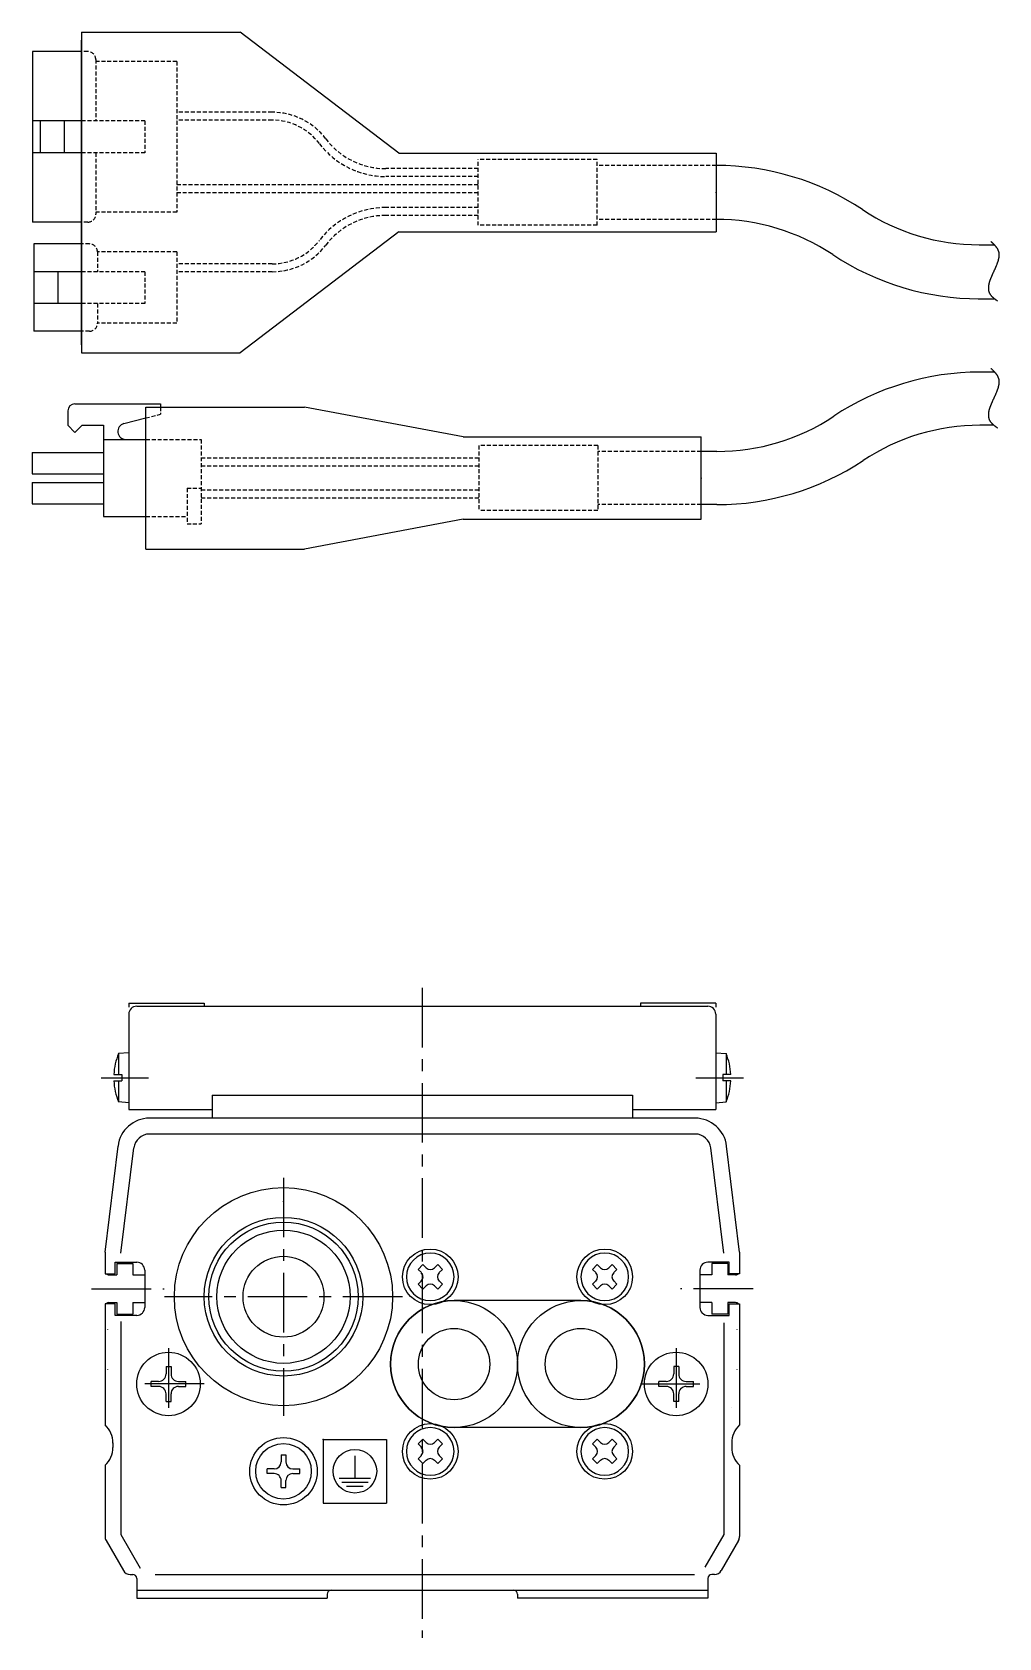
# Model space of a CAD drawing. Extents: x -644 to 949, y 138 to 558.
# Drawn here: x -643.9 to -522, y 332.6 to 534.9 of the extents above; entities that cross this region are included whole.
import ezdxf

# ---------------------------------------------------------------- set-up
doc = ezdxf.new("R2010")
doc.units = 0
for name, pattern in [('CENTER', [12, 7.5, -1.5, 1.5, -1.5]), ('CONTINOUS', [0]), ('DASHED', [0.75, 0.5, -0.25])]:
    doc.linetypes.add(name, pattern=pattern)
doc.layers.get('0').update_dxf_attribs({"linetype": 'CONTINUOUS'})
doc.layers.add('CENTER', color=1, linetype='CENTER')

# ---------------------------------------------------------------- blocks, each defined once
blk = doc.blocks.new('DTL0003')
at = {"color": 0, "linetype": 'CONTINUOUS'}
for p, q in [((0, 0), (0, -8)), ((0, 0), (8, 0)), ((8, 0), (8, -8)), ((4, -2.07), (4, -4.87)), ((2.03, -4.87), (5.97, -4.87)), ((2.34, -5.37), (5.66, -5.37)), ((2.94, -5.87), (5.06, -5.87)), ((0, -8), (8, -8))]:
    blk.add_line(p, q, dxfattribs=at)
blk.add_circle((4, -4), 2.75, dxfattribs=at)
at = {"color": 0}
blk.add_point((0, 0), dxfattribs=at)
blk = doc.blocks.new('DTL0004')
at = {"color": 0, "linetype": 'CONTINUOUS'}
for radius in [13.75, 10, 9.4, 8.4, 5.1]:
    blk.add_circle((0, 0), radius, dxfattribs=at)
at = {"color": 0}
for p in [(0, 12), (0, 0)]:
    blk.add_point(p, dxfattribs=at)

msp = doc.modelspace()

# ---------------------------------------------------------------- linework, layer by layer
at = {"color": 0, "linetype": 'CONTINUOUS'}
for p, q in [((-637.67, 534.93), (-617.67, 534.93)), ((-637.67, 534.93), (-637.67, 494.53)), ((-597.67, 519.68), (-617.67, 534.93)), ((-637.67, 495.53), (-637.67, 533.93)), ((-597.67, 519.68), (-557.67, 519.68)), ((-557.67, 519.68), (-557.67, 509.78)), ((-597.67, 509.78), (-617.67, 494.53)), ((-597.67, 509.78), (-557.67, 509.78)), ((-637.67, 494.53), (-617.67, 494.53)), ((-629.57, 487.68), (-609.57, 487.68)), ((-629.57, 469.78), (-629.57, 487.68)), ((-589.57, 483.93), (-609.57, 487.68)), ((-589.57, 483.93), (-559.57, 483.93)), ((-559.57, 473.53), (-559.57, 483.93)), ((-589.57, 473.53), (-609.57, 469.78)), ((-589.57, 473.53), (-559.57, 473.53)), ((-629.57, 469.78), (-609.57, 469.78))]:
    msp.add_line(p, q, dxfattribs=at)
at = {"color": 7, "linetype": 'CONTINOUS'}
for p, q in [((-637.67, 532.48), (-643.87, 532.48)), ((-643.87, 532.48), (-643.87, 510.98)), ((-637.67, 523.73), (-643.87, 523.73)), ((-642.87, 523.73), (-642.87, 519.73)), ((-639.87, 523.73), (-639.87, 519.73)), ((-637.67, 519.73), (-643.87, 519.73)), ((-637.67, 510.98), (-643.87, 510.98)), ((-643.67, 508.23), (-643.67, 497.23)), ((-637.67, 508.23), (-643.67, 508.23)), ((-524.51, 508.13), (-522.6, 508.13)), ((-637.67, 504.73), (-643.67, 504.73)), ((-640.67, 504.73), (-640.67, 500.73)), ((-637.67, 500.73), (-643.67, 500.73)), ((-524.63, 501.33), (-522.58, 501.33)), ((-637.67, 497.23), (-643.67, 497.23)), ((-522.56, 492.08), (-524.41, 492.08)), ((-638.5, 488.09), (-627.7, 488.09)), ((-627.7, 488.09), (-627.7, 487.68)), ((-639.4, 487.19), (-639.4, 485.39)), ((-632.34, 485.59), (-629.57, 486.3)), ((-638.5, 484.49), (-639.4, 485.39)), ((-638.5, 484.49), (-637.6, 485.39)), ((-637.6, 485.39), (-634.9, 485.39)), ((-634.9, 485.39), (-634.9, 473.87)), ((-522.64, 485.38), (-524.41, 485.38)), ((-643.9, 481.97), (-643.9, 479.27)), ((-643.9, 481.97), (-634.9, 481.97)), ((-634.9, 483.59), (-629.57, 483.59)), ((-557.57, 482.08), (-559.57, 482.08)), ((-643.9, 479.27), (-634.9, 479.27)), ((-643.9, 478.19), (-634.9, 478.19)), ((-643.9, 478.19), (-643.9, 475.49)), ((-643.9, 475.49), (-634.9, 475.49)), ((-634.9, 473.87), (-629.57, 473.87)), ((-557.57, 475.38), (-559.57, 475.38)), ((-631.71, 412.56), (-622.21, 412.56)), ((-631.71, 412.56), (-631.71, 412.06)), ((-631.71, 411.16), (-631.71, 399.16)), ((-630.71, 412.16), (-558.71, 412.16)), ((-622.21, 412.56), (-622.21, 412.16)), ((-567.21, 412.56), (-567.21, 412.16)), ((-557.71, 412.56), (-567.21, 412.56)), ((-557.71, 412.56), (-557.71, 412.06)), ((-557.71, 411.16), (-557.71, 399.16)), ((-631.71, 406.31), (-633.01, 406.2)), ((-633.01, 406.2), (-633.01, 403.56)), ((-631.71, 406.31), (-631.71, 400.01)), ((-557.71, 406.31), (-557.71, 400.01)), ((-557.71, 406.31), (-556.41, 406.2)), ((-556.41, 406.2), (-556.41, 403.56)), ((-633.6, 403.56), (-632.61, 403.56)), ((-633.6, 402.76), (-632.61, 402.76)), ((-633.01, 402.76), (-633.01, 400.12)), ((-632.61, 403.56), (-632.61, 402.76)), ((-555.82, 403.56), (-556.81, 403.56)), ((-556.81, 403.56), (-556.81, 402.76)), ((-555.82, 402.76), (-556.81, 402.76)), ((-556.41, 402.76), (-556.41, 400.12)), ((-621.21, 400.96), (-621.21, 398.06)), ((-621.21, 400.96), (-568.21, 400.96)), ((-568.21, 400.96), (-568.21, 398.06)), ((-631.71, 400.01), (-633.01, 400.12)), ((-631.71, 399.16), (-621.21, 399.16)), ((-568.21, 399.16), (-557.71, 399.16)), ((-557.71, 400.01), (-556.41, 400.12)), ((-560.32, 398.06), (-629.1, 398.06)), ((-560.32, 396.06), (-629.1, 396.06)), ((-634.71, 381.18), (-633.07, 394.55)), ((-632.71, 381.05), (-631.08, 394.3)), ((-556.71, 381.05), (-558.34, 394.3)), ((-554.71, 381.18), (-556.35, 394.55)), ((-634.71, 381.18), (-634.71, 378.46)), ((-554.71, 381.18), (-554.71, 378.46)), ((-634.71, 378.46), (-633.41, 378.46)), ((-633.41, 378.46), (-633.41, 379.91)), ((-633.41, 379.91), (-630.71, 379.91)), ((-633.21, 379.76), (-631.21, 379.76)), ((-633.21, 379.76), (-633.21, 378.31)), ((-631.21, 379.76), (-631.21, 378.31)), ((-629.71, 378.91), (-629.71, 374.21)), ((-594.65, 379.6), (-595.25, 379)), ((-595.25, 379), (-594.83, 378.59)), ((-594.23, 379.19), (-594.65, 379.6)), ((-592.77, 379.6), (-593.18, 379.19)), ((-592.17, 379), (-592.77, 379.6)), ((-592.58, 378.59), (-592.17, 379)), ((-572.65, 379.6), (-573.25, 379)), ((-573.25, 379), (-572.83, 378.59)), ((-572.23, 379.19), (-572.65, 379.6)), ((-570.77, 379.6), (-571.18, 379.19)), ((-570.17, 379), (-570.77, 379.6)), ((-570.58, 378.59), (-570.17, 379)), ((-559.71, 378.91), (-559.71, 374.21)), ((-556.01, 379.91), (-558.71, 379.91)), ((-556.21, 379.76), (-558.21, 379.76)), ((-558.21, 379.76), (-558.21, 378.31)), ((-556.21, 379.76), (-556.21, 378.31)), ((-556.01, 378.46), (-556.01, 379.91)), ((-554.71, 378.46), (-556.01, 378.46)), ((-634.21, 378.31), (-633.21, 378.31)), ((-631.21, 378.31), (-629.71, 378.31)), ((-629.71, 378.31), (-629.71, 374.81)), ((-594.83, 377.54), (-595.25, 377.12)), ((-595.25, 377.12), (-594.65, 376.52)), ((-594.65, 376.52), (-594.23, 376.94)), ((-593.18, 376.94), (-592.77, 376.52)), ((-592.77, 376.52), (-592.17, 377.12)), ((-592.17, 377.12), (-592.58, 377.54)), ((-572.83, 377.54), (-573.25, 377.12)), ((-573.25, 377.12), (-572.65, 376.52)), ((-572.65, 376.52), (-572.23, 376.94)), ((-571.18, 376.94), (-570.77, 376.52)), ((-570.77, 376.52), (-570.17, 377.12)), ((-570.17, 377.12), (-570.58, 377.54)), ((-558.21, 378.31), (-559.71, 378.31)), ((-559.71, 378.31), (-559.71, 374.81)), ((-555.21, 378.31), (-556.21, 378.31)), ((-634.71, 374.66), (-634.71, 359.4)), ((-633.41, 374.66), (-634.71, 374.66)), ((-634.21, 374.81), (-633.21, 374.81)), ((-633.41, 373.21), (-633.41, 374.66)), ((-633.21, 374.81), (-633.21, 373.36)), ((-631.21, 374.81), (-629.71, 374.81)), ((-631.21, 374.81), (-631.21, 373.36)), ((-574.71, 375.06), (-590.71, 375.06)), ((-558.21, 374.81), (-559.71, 374.81)), ((-558.21, 374.81), (-558.21, 373.36)), ((-555.21, 374.81), (-556.21, 374.81)), ((-556.21, 374.81), (-556.21, 373.36)), ((-556.01, 373.21), (-556.01, 374.66)), ((-556.01, 374.66), (-554.71, 374.66)), ((-554.71, 374.66), (-554.71, 359.4)), ((-630.71, 373.21), (-633.41, 373.21)), ((-633.21, 373.36), (-631.21, 373.36)), ((-632.71, 372.43), (-632.71, 345.6)), ((-558.71, 373.21), (-556.01, 373.21)), ((-556.21, 373.36), (-558.21, 373.36)), ((-556.71, 372.28), (-556.71, 345.6)), ((-627.02, 366.76), (-627.02, 365.82)), ((-627.02, 366.76), (-626.39, 366.76)), ((-626.39, 366.76), (-626.39, 365.82)), ((-562.39, 366.76), (-563.02, 366.76)), ((-563.02, 366.76), (-563.02, 365.82)), ((-562.39, 366.76), (-562.39, 365.82)), ((-628.91, 364.25), (-628.91, 364.88)), ((-627.96, 364.88), (-628.91, 364.88)), ((-625.45, 364.88), (-624.51, 364.88)), ((-624.51, 364.25), (-624.51, 364.88)), ((-564.91, 364.25), (-564.91, 364.88)), ((-563.96, 364.88), (-564.91, 364.88)), ((-561.45, 364.88), (-560.51, 364.88)), ((-560.51, 364.25), (-560.51, 364.88)), ((-627.96, 364.25), (-628.91, 364.25)), ((-627.02, 362.36), (-627.02, 363.31)), ((-627.02, 362.36), (-626.39, 362.36)), ((-626.39, 362.36), (-626.39, 363.31)), ((-625.45, 364.25), (-624.51, 364.25)), ((-563.96, 364.25), (-564.91, 364.25)), ((-563.02, 362.36), (-563.02, 363.31)), ((-562.39, 362.36), (-563.02, 362.36)), ((-562.39, 362.36), (-562.39, 363.31)), ((-561.45, 364.25), (-560.51, 364.25)), ((-555.71, 361.56), (-555.71, 361.56)), ((-574.71, 359.06), (-590.71, 359.06)), ((-633.71, 357.16), (-633.71, 356.56)), ((-594.65, 357.6), (-595.25, 357)), ((-595.25, 357), (-594.83, 356.59)), ((-594.23, 357.19), (-594.65, 357.6)), ((-592.77, 357.6), (-593.18, 357.19)), ((-592.17, 357), (-592.77, 357.6)), ((-592.58, 356.59), (-592.17, 357)), ((-572.65, 357.6), (-573.25, 357)), ((-573.25, 357), (-572.83, 356.59)), ((-572.23, 357.19), (-572.65, 357.6)), ((-570.77, 357.6), (-571.18, 357.19)), ((-570.17, 357), (-570.77, 357.6)), ((-570.58, 356.59), (-570.17, 357)), ((-555.71, 357.16), (-555.71, 356.56)), ((-634.71, 354.33), (-634.71, 345.33)), ((-612.5, 355.61), (-612.5, 354.73)), ((-612.5, 355.61), (-611.92, 355.61)), ((-611.92, 355.61), (-611.92, 354.73)), ((-594.83, 355.54), (-595.25, 355.12)), ((-595.25, 355.12), (-594.65, 354.52)), ((-594.65, 354.52), (-594.23, 354.94)), ((-593.18, 354.94), (-592.77, 354.52)), ((-592.77, 354.52), (-592.17, 355.12)), ((-592.17, 355.12), (-592.58, 355.54)), ((-572.83, 355.54), (-573.25, 355.12)), ((-573.25, 355.12), (-572.65, 354.52)), ((-572.65, 354.52), (-572.23, 354.94)), ((-571.18, 354.94), (-570.77, 354.52)), ((-570.77, 354.52), (-570.17, 355.12)), ((-570.17, 355.12), (-570.58, 355.54)), ((-554.71, 354.33), (-554.71, 345.33)), ((-614.26, 353.27), (-614.26, 353.85)), ((-613.38, 353.85), (-614.26, 353.85)), ((-613.38, 353.27), (-614.26, 353.27)), ((-612.5, 351.51), (-612.5, 352.39)), ((-611.92, 351.51), (-611.92, 352.39)), ((-611.04, 353.85), (-610.16, 353.85)), ((-611.04, 353.27), (-610.16, 353.27)), ((-610.16, 353.27), (-610.16, 353.85)), ((-612.5, 351.51), (-611.92, 351.51)), ((-634.58, 344.83), (-632.4, 341.06)), ((-632.71, 345.6), (-630.26, 341.35)), ((-556.71, 345.6), (-559.09, 341.48)), ((-554.84, 344.83), (-557.02, 341.06)), ((-631.53, 340.56), (-631.21, 340.56)), ((-631.29, 340.56), (-631.21, 340.56)), ((-630.71, 340.06), (-630.71, 337.56)), ((-628.39, 340.56), (-560.39, 340.56)), ((-558.71, 340.06), (-558.71, 337.56)), ((-558.13, 340.56), (-558.21, 340.56)), ((-557.88, 340.56), (-558.21, 340.56)), ((-630.71, 338.56), (-558.71, 338.56)), ((-606.71, 338.06), (-606.71, 337.56)), ((-582.71, 338.06), (-582.71, 337.56)), ((-630.71, 337.56), (-606.71, 337.56)), ((-558.71, 337.56), (-582.71, 337.56))]:
    msp.add_line(p, q, dxfattribs=at)
at = {"color": 3, "linetype": 'DASHED'}
for p, q in [((-636.87, 532.48), (-637.67, 532.48)), ((-635.87, 531.48), (-635.87, 523.73)), ((-625.67, 531.23), (-635.87, 531.23)), ((-625.67, 531.23), (-625.67, 512.23)), ((-613.64, 524.83), (-625.67, 524.83)), ((-629.67, 523.73), (-637.67, 523.73)), ((-629.67, 523.73), (-629.67, 519.73)), ((-613.64, 523.83), (-625.67, 523.83)), ((-629.67, 519.73), (-637.67, 519.73)), ((-635.87, 519.73), (-635.87, 511.98)), ((-572.67, 518.88), (-587.67, 518.88)), ((-587.67, 510.58), (-587.67, 518.88)), ((-572.67, 510.58), (-572.67, 518.88)), ((-557.67, 518.13), (-572.67, 518.13)), ((-587.67, 517.73), (-599.32, 517.73)), ((-587.67, 516.73), (-599.32, 516.73)), ((-625.67, 515.73), (-587.67, 515.73)), ((-625.67, 514.73), (-587.67, 514.73)), ((-625.67, 512.23), (-635.87, 512.23)), ((-587.67, 512.83), (-599.32, 512.83)), ((-636.87, 510.98), (-637.67, 510.98)), ((-587.67, 511.83), (-599.32, 511.83)), ((-572.67, 510.58), (-587.67, 510.58)), ((-557.67, 511.33), (-572.67, 511.33)), ((-636.67, 508.23), (-637.67, 508.23)), ((-635.67, 507.23), (-635.67, 504.73)), ((-625.67, 507.23), (-635.67, 507.23)), ((-625.67, 507.23), (-625.67, 498.23)), ((-629.67, 504.73), (-637.67, 504.73)), ((-629.67, 504.73), (-629.67, 500.73)), ((-613.64, 505.73), (-625.67, 505.73)), ((-613.64, 504.73), (-625.67, 504.73)), ((-629.67, 500.73), (-637.67, 500.73)), ((-635.67, 500.73), (-635.67, 498.23)), ((-625.67, 498.23), (-635.67, 498.23)), ((-636.67, 497.23), (-637.67, 497.23)), ((-629.57, 486.3), (-627.7, 486.78)), ((-627.7, 487.68), (-627.7, 486.78)), ((-629.57, 483.59), (-622.57, 483.59)), ((-622.57, 483.59), (-622.57, 472.97)), ((-587.57, 482.83), (-587.57, 474.63)), ((-572.57, 482.83), (-587.57, 482.83)), ((-572.57, 482.83), (-572.57, 474.63)), ((-559.57, 482.08), (-572.57, 482.08)), ((-587.57, 481.23), (-622.57, 481.23)), ((-587.57, 480.23), (-622.57, 480.23)), ((-624.37, 477.47), (-622.57, 477.47)), ((-624.37, 477.47), (-624.37, 472.97)), ((-622.57, 477.23), (-587.57, 477.23)), ((-622.57, 476.23), (-587.57, 476.23)), ((-629.57, 473.87), (-624.37, 473.87)), ((-572.57, 474.63), (-587.57, 474.63)), ((-559.57, 475.38), (-572.57, 475.38)), ((-624.37, 472.97), (-622.57, 472.97))]:
    msp.add_line(p, q, dxfattribs=at)
at = {"color": 7}
for points in [[(-523.02, 508.55, 0), (-522.99, 508.52, 0), (-522.96, 508.49, 0), (-522.93, 508.46, 0), (-522.9, 508.43, 0), (-522.86, 508.39, 0), (-522.83, 508.36, 0), (-522.8, 508.33, 0), (-522.77, 508.3, 0), (-522.73, 508.27, 0), (-522.7, 508.24, 0), (-522.67, 508.2, 0), (-522.64, 508.17, 0), (-522.61, 508.14, 0), (-522.58, 508.11, 0), (-522.55, 508.07, 0), (-522.52, 508.04, 0), (-522.49, 508, 0), (-522.46, 507.97, 0), (-522.43, 507.93, 0), (-522.4, 507.9, 0), (-522.38, 507.87, 0), (-522.35, 507.83, 0), (-522.33, 507.79, 0), (-522.3, 507.76, 0), (-522.28, 507.72, 0), (-522.25, 507.69, 0), (-522.23, 507.65, 0), (-522.21, 507.61, 0), (-522.19, 507.57, 0), (-522.17, 507.54, 0), (-522.16, 507.5, 0), (-522.14, 507.46, 0), (-522.12, 507.42, 0), (-522.11, 507.38, 0), (-522.1, 507.35, 0), (-522.08, 507.31, 0), (-522.07, 507.27, 0), (-522.06, 507.23, 0), (-522.05, 507.19, 0), (-522.05, 507.15, 0), (-522.04, 507.11, 0), (-522.03, 507.07, 0), (-522.03, 507.02, 0), (-522.03, 506.98, 0), (-522.02, 506.94, 0), (-522.02, 506.9, 0), (-522.02, 506.86, 0), (-522.02, 506.82, 0), (-522.02, 506.78, 0), (-522.02, 506.73, 0), (-522.03, 506.69, 0), (-522.03, 506.65, 0), (-522.04, 506.61, 0), (-522.04, 506.56, 0), (-522.05, 506.52, 0), (-522.05, 506.48, 0), (-522.06, 506.43, 0), (-522.07, 506.39, 0), (-522.08, 506.35, 0), (-522.09, 506.3, 0), (-522.1, 506.26, 0), (-522.11, 506.21, 0), (-522.12, 506.17, 0), (-522.13, 506.12, 0), (-522.15, 506.08, 0), (-522.16, 506.04, 0), (-522.17, 505.99, 0), (-522.19, 505.95, 0), (-522.2, 505.9, 0), (-522.22, 505.86, 0), (-522.23, 505.81, 0), (-522.25, 505.77, 0), (-522.27, 505.72, 0), (-522.28, 505.68, 0), (-522.3, 505.63, 0), (-522.32, 505.58, 0), (-522.34, 505.54, 0), (-522.36, 505.49, 0), (-522.37, 505.45, 0), (-522.39, 505.4, 0), (-522.41, 505.36, 0), (-522.43, 505.31, 0), (-522.45, 505.26, 0), (-522.47, 505.22, 0), (-522.49, 505.17, 0), (-522.51, 505.12, 0), (-522.53, 505.08, 0), (-522.55, 505.03, 0), (-522.58, 504.99, 0), (-522.6, 504.94, 0), (-522.62, 504.89, 0), (-522.64, 504.85, 0), (-522.66, 504.8, 0), (-522.68, 504.76, 0), (-522.7, 504.71, 0), (-522.72, 504.66, 0), (-522.75, 504.62, 0), (-522.77, 504.57, 0), (-522.79, 504.53, 0), (-522.81, 504.48, 0), (-522.83, 504.43, 0), (-522.85, 504.39, 0), (-522.87, 504.34, 0), (-522.89, 504.3, 0), (-522.91, 504.25, 0), (-522.93, 504.2, 0), (-522.95, 504.16, 0), (-522.97, 504.11, 0), (-522.99, 504.07, 0), (-523.01, 504.02, 0), (-523.03, 503.98, 0), (-523.05, 503.93, 0), (-523.06, 503.89, 0), (-523.08, 503.84, 0), (-523.1, 503.8, 0), (-523.12, 503.75, 0), (-523.13, 503.71, 0), (-523.15, 503.67, 0), (-523.16, 503.62, 0), (-523.18, 503.58, 0), (-523.19, 503.53, 0), (-523.21, 503.49, 0), (-523.22, 503.44, 0), (-523.23, 503.4, 0), (-523.25, 503.36, 0), (-523.26, 503.31, 0), (-523.27, 503.27, 0), (-523.28, 503.23, 0), (-523.29, 503.19, 0), (-523.3, 503.14, 0), (-523.31, 503.1, 0), (-523.32, 503.06, 0), (-523.32, 503.02, 0), (-523.33, 502.97, 0), (-523.34, 502.93, 0), (-523.34, 502.89, 0), (-523.35, 502.85, 0), (-523.35, 502.81, 0), (-523.35, 502.77, 0), (-523.35, 502.73, 0), (-523.35, 502.69, 0), (-523.35, 502.65, 0), (-523.35, 502.61, 0), (-523.35, 502.57, 0), (-523.35, 502.53, 0), (-523.34, 502.49, 0), (-523.34, 502.45, 0), (-523.33, 502.41, 0), (-523.32, 502.37, 0), (-523.32, 502.33, 0), (-523.31, 502.3, 0), (-523.3, 502.26, 0), (-523.29, 502.22, 0), (-523.27, 502.18, 0), (-523.26, 502.15, 0), (-523.24, 502.11, 0), (-523.23, 502.07, 0), (-523.21, 502.04, 0), (-523.19, 502, 0), (-523.17, 501.97, 0), (-523.15, 501.93, 0), (-523.13, 501.9, 0), (-523.11, 501.87, 0), (-523.08, 501.83, 0), (-523.06, 501.8, 0), (-523.03, 501.76, 0), (-523, 501.73, 0), (-522.98, 501.7, 0), (-522.95, 501.67, 0), (-522.92, 501.63, 0), (-522.89, 501.6, 0), (-522.85, 501.57, 0), (-522.82, 501.54, 0), (-522.79, 501.51, 0), (-522.76, 501.48, 0), (-522.72, 501.45, 0), (-522.69, 501.42, 0), (-522.65, 501.39, 0), (-522.62, 501.36, 0), (-522.58, 501.33, 0), (-522.55, 501.3, 0), (-522.51, 501.28, 0), (-522.48, 501.25, 0), (-522.44, 501.22, 0), (-522.4, 501.19, 0), (-522.37, 501.17, 0), (-522.33, 501.14, 0), (-522.29, 501.11, 0), (-522.26, 501.09, 0), (-522.22, 501.06, 0), (-522.18, 501.04, 0)], [(-523.02, 492.55, 0), (-522.99, 492.52, 0), (-522.96, 492.49, 0), (-522.93, 492.46, 0), (-522.9, 492.43, 0), (-522.86, 492.39, 0), (-522.83, 492.36, 0), (-522.8, 492.33, 0), (-522.77, 492.3, 0), (-522.73, 492.27, 0), (-522.7, 492.24, 0), (-522.67, 492.2, 0), (-522.64, 492.17, 0), (-522.61, 492.14, 0), (-522.58, 492.11, 0), (-522.55, 492.07, 0), (-522.52, 492.04, 0), (-522.49, 492, 0), (-522.46, 491.97, 0), (-522.43, 491.94, 0), (-522.4, 491.9, 0), (-522.38, 491.87, 0), (-522.35, 491.83, 0), (-522.33, 491.79, 0), (-522.3, 491.76, 0), (-522.28, 491.72, 0), (-522.25, 491.69, 0), (-522.23, 491.65, 0), (-522.21, 491.61, 0), (-522.19, 491.57, 0), (-522.17, 491.54, 0), (-522.16, 491.5, 0), (-522.14, 491.46, 0), (-522.12, 491.42, 0), (-522.11, 491.38, 0), (-522.1, 491.35, 0), (-522.08, 491.31, 0), (-522.07, 491.27, 0), (-522.06, 491.23, 0), (-522.05, 491.19, 0), (-522.05, 491.15, 0), (-522.04, 491.11, 0), (-522.03, 491.07, 0), (-522.03, 491.02, 0), (-522.03, 490.98, 0), (-522.02, 490.94, 0), (-522.02, 490.9, 0), (-522.02, 490.86, 0), (-522.02, 490.82, 0), (-522.02, 490.78, 0), (-522.02, 490.73, 0), (-522.03, 490.69, 0), (-522.03, 490.65, 0), (-522.04, 490.61, 0), (-522.04, 490.56, 0), (-522.05, 490.52, 0), (-522.05, 490.48, 0), (-522.06, 490.43, 0), (-522.07, 490.39, 0), (-522.08, 490.35, 0), (-522.09, 490.3, 0), (-522.1, 490.26, 0), (-522.11, 490.21, 0), (-522.12, 490.17, 0), (-522.13, 490.12, 0), (-522.15, 490.08, 0), (-522.16, 490.04, 0), (-522.17, 489.99, 0), (-522.19, 489.95, 0), (-522.2, 489.9, 0), (-522.22, 489.86, 0), (-522.23, 489.81, 0), (-522.25, 489.77, 0), (-522.27, 489.72, 0), (-522.28, 489.67, 0), (-522.3, 489.63, 0), (-522.32, 489.58, 0), (-522.34, 489.54, 0), (-522.36, 489.49, 0), (-522.37, 489.45, 0), (-522.39, 489.4, 0), (-522.41, 489.36, 0), (-522.43, 489.31, 0), (-522.45, 489.26, 0), (-522.47, 489.22, 0), (-522.49, 489.17, 0), (-522.51, 489.12, 0), (-522.53, 489.08, 0), (-522.55, 489.03, 0), (-522.58, 488.99, 0), (-522.6, 488.94, 0), (-522.62, 488.89, 0), (-522.64, 488.85, 0), (-522.66, 488.8, 0), (-522.68, 488.76, 0), (-522.7, 488.71, 0), (-522.72, 488.66, 0), (-522.75, 488.62, 0), (-522.77, 488.57, 0), (-522.79, 488.53, 0), (-522.81, 488.48, 0), (-522.83, 488.43, 0), (-522.85, 488.39, 0), (-522.87, 488.34, 0), (-522.89, 488.3, 0), (-522.91, 488.25, 0), (-522.93, 488.2, 0), (-522.95, 488.16, 0), (-522.97, 488.11, 0), (-522.99, 488.07, 0), (-523.01, 488.02, 0), (-523.03, 487.98, 0), (-523.05, 487.93, 0), (-523.06, 487.89, 0), (-523.08, 487.84, 0), (-523.1, 487.8, 0), (-523.12, 487.75, 0), (-523.13, 487.71, 0), (-523.15, 487.67, 0), (-523.16, 487.62, 0), (-523.18, 487.58, 0), (-523.19, 487.53, 0), (-523.21, 487.49, 0), (-523.22, 487.44, 0), (-523.23, 487.4, 0), (-523.25, 487.36, 0), (-523.26, 487.31, 0), (-523.27, 487.27, 0), (-523.28, 487.23, 0), (-523.29, 487.19, 0), (-523.3, 487.14, 0), (-523.31, 487.1, 0), (-523.32, 487.06, 0), (-523.32, 487.02, 0), (-523.33, 486.97, 0), (-523.34, 486.93, 0), (-523.34, 486.89, 0), (-523.35, 486.85, 0), (-523.35, 486.81, 0), (-523.35, 486.77, 0), (-523.35, 486.73, 0), (-523.35, 486.69, 0), (-523.35, 486.65, 0), (-523.35, 486.61, 0), (-523.35, 486.57, 0), (-523.35, 486.53, 0), (-523.34, 486.49, 0), (-523.34, 486.45, 0), (-523.33, 486.41, 0), (-523.32, 486.37, 0), (-523.32, 486.33, 0), (-523.31, 486.3, 0), (-523.3, 486.26, 0), (-523.29, 486.22, 0), (-523.27, 486.18, 0), (-523.26, 486.15, 0), (-523.24, 486.11, 0), (-523.23, 486.07, 0), (-523.21, 486.04, 0), (-523.19, 486, 0), (-523.17, 485.97, 0), (-523.15, 485.93, 0), (-523.13, 485.9, 0), (-523.11, 485.86, 0), (-523.08, 485.83, 0), (-523.06, 485.8, 0), (-523.03, 485.76, 0), (-523, 485.73, 0), (-522.98, 485.7, 0), (-522.95, 485.67, 0), (-522.92, 485.63, 0), (-522.89, 485.6, 0), (-522.85, 485.57, 0), (-522.82, 485.54, 0), (-522.79, 485.51, 0), (-522.76, 485.48, 0), (-522.72, 485.45, 0), (-522.69, 485.42, 0), (-522.65, 485.39, 0), (-522.62, 485.36, 0), (-522.58, 485.33, 0), (-522.55, 485.3, 0), (-522.51, 485.28, 0), (-522.48, 485.25, 0), (-522.44, 485.22, 0), (-522.4, 485.19, 0), (-522.37, 485.17, 0), (-522.33, 485.14, 0), (-522.29, 485.11, 0), (-522.26, 485.09, 0), (-522.22, 485.06, 0), (-522.18, 485.04, 0)]]:
    msp.add_polyline3d(points, dxfattribs=at)
at = {"color": 7, "linetype": 'CONTINOUS'}
for centre, radius in [((-593.71, 378.06), 3.5), ((-571.71, 378.06), 3.5), ((-590.71, 367.06), 8), ((-574.71, 367.06), 8), ((-590.71, 367.06), 4.5), ((-574.71, 367.06), 4.5), ((-626.71, 364.56), 4), ((-562.71, 364.56), 4), ((-593.71, 356.06), 3.5), ((-571.71, 356.06), 3.5), ((-612.21, 353.56), 4.25), ((-612.21, 353.56), 3.5)]:
    msp.add_circle(centre, radius, dxfattribs=at)
at = {"color": 3, "linetype": 'DASHED'}
for centre, radius, start, end in [((-636.87, 531.48), 1, 0.0017, 90.0017), ((-613.64, 516.33), 8.5, 37.2706, 90.0017), ((-613.64, 516.33), 7.5, 37.2706, 90.0017), ((-599.32, 527.23), 10.5, 217.2706, 270.0017), ((-599.32, 527.23), 9.5, 217.2706, 270.0017), ((-599.32, 502.33), 10.5, 90.0017, 142.7329), ((-636.87, 511.98), 1, 270.0017, 0.0017), ((-599.32, 502.33), 9.5, 90.0017, 142.7329), ((-636.67, 507.23), 1, 0.0017, 90.0017), ((-613.64, 513.23), 7.5, 270.0017, 322.7329), ((-613.64, 513.23), 8.5, 270.0017, 322.7329), ((-636.67, 498.23), 1, 270.0017, 0.0017)]:
    msp.add_arc(centre, radius, start, end, dxfattribs=at)
at = {"color": 7, "linetype": 'CONTINOUS'}
for centre, radius, start, end in [((-557.67, 484.73), 33.4, 56.4452, 90.0009), ((-524.51, 534.73), 26.6, 236.4452, 270), ((-557.67, 484.73), 26.6, 56.4452, 90.0009), ((-524.51, 534.73), 33.4, 236.4452, 270), ((-524.41, 458.73), 33.35, 90, 123.5569), ((-638.5, 487.19), 0.9, 90, 180), ((-557.57, 508.73), 26.65, 269.9994, 303.5569), ((-632.09, 484.61), 1.01, 104.3814, 270), ((-524.41, 458.73), 26.65, 90, 123.5569), ((-557.57, 508.73), 33.35, 269.9994, 303.5569), ((-630.71, 411.16), 1, 90, 180), ((-558.71, 411.16), 1, 0, 90), ((-625.63, 403.16), 7.98, 157.6435, 177.1277), ((-563.79, 403.16), 7.98, 2.8723, 22.3565), ((-625.63, 403.16), 7.98, 182.8723, 202.3565), ((-563.79, 403.16), 7.98, 337.6435, 357.1277), ((-629.1, 394.06), 4, 90, 173), ((-560.32, 394.06), 4, 7, 90), ((-629.1, 394.06), 2, 90, 173), ((-560.32, 394.06), 2, 7, 90), ((-593.71, 378.06), 3, 0, 359.9997), ((-571.71, 378.06), 3, 0, 359.9997), ((-634.21, 378.81), 0.5, 224.427, 270), ((-630.71, 378.91), 1, 0, 90), ((-595.36, 378.06), 0.742, 315.0001, 45), ((-593.71, 379.71), 0.742, 225.0001, 315), ((-592.06, 378.06), 0.742, 135.0001, 225), ((-573.36, 378.06), 0.742, 315.0001, 45), ((-571.71, 379.71), 0.742, 225.0001, 315), ((-570.06, 378.06), 0.742, 135.0001, 225), ((-558.71, 378.91), 1, 90, 180), ((-555.21, 378.81), 0.5, 270, 315.573), ((-593.71, 376.41), 0.742, 45, 135), ((-571.71, 376.41), 0.742, 45, 135), ((-634.21, 374.31), 0.5, 90, 135.573), ((-590.71, 367.06), 8, 90, 270), ((-574.71, 367.06), 8, 270, 90), ((-555.21, 374.31), 0.5, 44.427, 90), ((-630.71, 374.21), 1, 270, 0), ((-558.71, 374.21), 1, 180, 270), ((-636.02, 370.32), 2, 32.645, 34.0104), ((-553.39, 370.32), 2, 145.9896, 147.355), ((-636.02, 365.32), 2, 32.645, 34.0104), ((-636.02, 365.32), 2, 32.645, 34.0104), ((-553.39, 365.32), 2, 145.9896, 147.355), ((-553.39, 365.32), 2, 145.9896, 147.355), ((-627.96, 365.82), 0.94, 270, 0), ((-625.45, 365.82), 0.94, 180, 270), ((-563.96, 365.82), 0.94, 270, 0), ((-561.45, 365.82), 0.94, 180, 270), ((-627.96, 363.31), 0.94, 0, 90.0001), ((-625.45, 363.31), 0.94, 90, 180), ((-563.96, 363.31), 0.94, 360, 90), ((-561.45, 363.31), 0.94, 89.9999, 180), ((-636.71, 357.16), 3, 359.2063, 48.1897), ((-593.71, 356.06), 3, 0, 359.9997), ((-571.71, 356.06), 3, 0, 359.9997), ((-552.71, 357.16), 3, 131.8103, 180.7937), ((-636.71, 356.56), 3, 311.8103, 360), ((-595.36, 356.06), 0.742, 315.0001, 45), ((-593.71, 357.71), 0.742, 225.0001, 315), ((-592.06, 356.06), 0.742, 135.0001, 225), ((-573.36, 356.06), 0.742, 315.0001, 45), ((-571.71, 357.71), 0.742, 225.0001, 315), ((-570.06, 356.06), 0.742, 135.0001, 225), ((-552.71, 356.56), 3, 180, 228.1897), ((-613.38, 354.73), 0.876, 270, 0), ((-611.04, 354.73), 0.876, 180, 270), ((-593.71, 354.41), 0.742, 45, 135), ((-571.71, 354.41), 0.742, 45, 135), ((-613.38, 352.39), 0.876, 0, 90.0001), ((-611.04, 352.39), 0.876, 90, 180), ((-633.71, 345.33), 1, 180, 210), ((-555.71, 345.33), 1, 330, 0), ((-631.53, 341.56), 1, 210, 270), ((-631.21, 340.06), 0.5, 0, 90), ((-558.21, 340.06), 0.5, 90, 180), ((-557.88, 341.56), 1, 270, 330), ((-606.21, 338.06), 0.5, 90, 180), ((-583.21, 338.06), 0.5, 0, 90)]:
    msp.add_arc(centre, radius, start, end, dxfattribs=at)
at = {"color": 0}
for p in [(-557.67, 514.73), (-559.57, 478.73), (-559.57, 478.73)]:
    msp.add_point(p, dxfattribs=at)
at = {"layer": 'CENTER', "color": 1, "linetype": 'CENTER'}
for p, q in [((-594.71, 414.48), (-594.71, 332.56)), ((-635.21, 403.16), (-629.21, 403.16)), ((-560.21, 403.16), (-554.21, 403.16)), ((-612.21, 390.56), (-612.21, 360.56)), ((-636.41, 376.56), (-627.27, 376.56)), ((-553.01, 376.56), (-562.15, 376.56)), ((-597.21, 375.56), (-627.21, 375.56)), ((-626.71, 369.06), (-626.71, 360.06)), ((-562.71, 369.06), (-562.71, 360.06)), ((-622.21, 364.56), (-631.21, 364.56)), ((-567.21, 364.56), (-558.21, 364.56))]:
    msp.add_line(p, q, dxfattribs=at)

# ---------------------------------------------------------------- block references
at = {"color": 7, "zscale": 2}
for name, p in [('DTL0004', (-612.21, 375.56)), ('DTL0003', (-607.21, 357.56))]:
    msp.add_blockref(name, p, dxfattribs=at)

doc.saveas('drawing.dxf')
